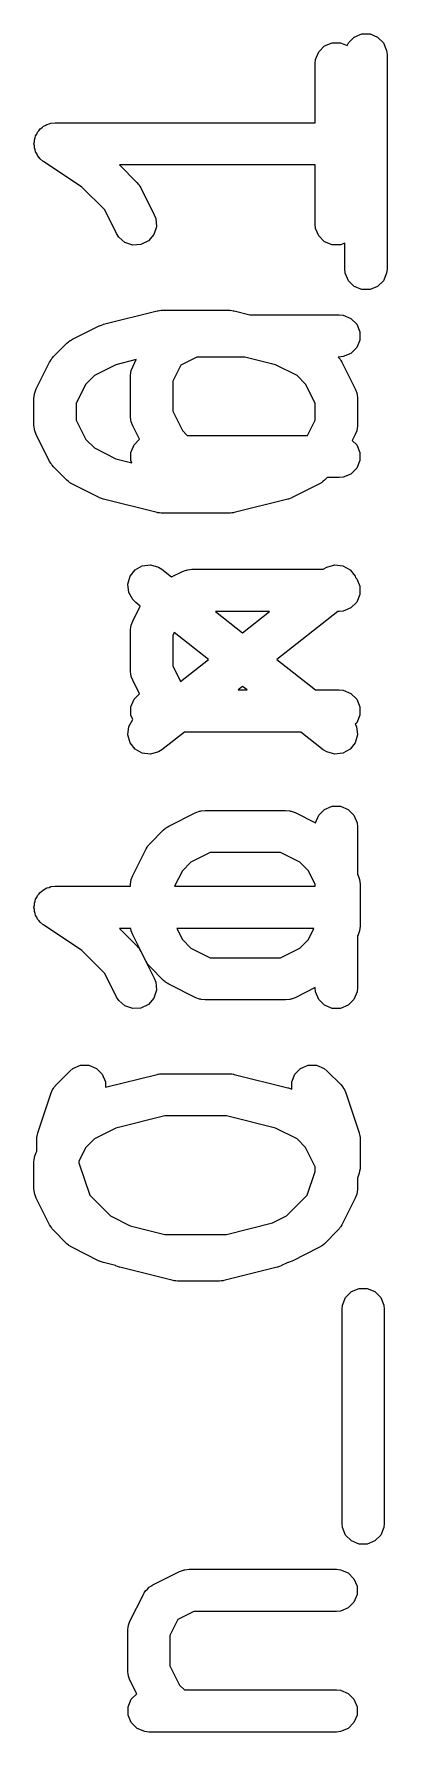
# Model space of a CAD drawing. Header units: millimetres. Extents: x 73 to 176, y -160 to -92.
# Drawn here: x 149.96 to 151.22, y -111.42 to -105.38 of the extents above; entities that cross this region are included whole.
import ezdxf

# ---------------------------------------------------------------- set-up
doc = ezdxf.new("R2010")
doc.units = ezdxf.units.MM
doc.layers.add('F.Fab', color=9, linetype='CONTINUOUS', true_color=0xafafaf)

msp = doc.modelspace()

# ---------------------------------------------------------------- linework, layer by layer
at = {"layer": 'F.Fab', "linetype": 'CONTINUOUS'}
for p, q in [((151.082142, -105.411189), (151.102834, -105.390497)), ((151.102834, -105.390497), (151.12987, -105.379298)), ((151.12987, -105.379298), (151.159134, -105.379298)), ((151.159134, -105.379298), (151.18617, -105.390497)), ((151.18617, -105.390497), (151.206862, -105.411189)), ((150.965705, -105.469653), (150.976904, -105.442617)), ((150.976904, -105.442617), (150.997596, -105.421925)), ((150.997596, -105.421925), (151.024632, -105.410726)), ((151.024632, -105.410726), (151.053896, -105.410726)), ((151.053896, -105.410726), (151.078168, -105.42078)), ((151.078168, -105.42078), (151.082142, -105.411189)), ((151.206862, -105.411189), (151.218061, -105.438225)), ((151.218061, -105.438225), (151.219502, -105.452857)), ((151.219502, -105.452857), (151.219502, -106.214762)), ((150.964264, -105.484285), (150.965705, -105.469653)), ((150.964264, -105.694999), (150.964264, -105.484285)), ((149.992345, -105.712889), (149.997596, -105.707639)), ((149.997596, -105.707639), (150.004385, -105.704826)), ((150.004385, -105.704826), (150.010491, -105.700738)), ((150.010491, -105.700738), (150.017771, -105.699281)), ((150.017771, -105.699281), (150.024632, -105.69644)), ((150.024632, -105.69644), (150.039108, -105.695014)), ((150.039108, -105.695014), (150.039185, -105.694999)), ((150.039185, -105.694999), (150.039211, -105.695004)), ((150.039211, -105.695004), (150.039264, -105.694999)), ((150.039264, -105.694999), (150.964264, -105.694999)), ((149.964264, -105.770078), (149.965705, -105.762793)), ((149.965705, -105.777282), (149.964264, -105.770078)), ((149.965705, -105.755367), (149.968517, -105.748578)), ((149.965705, -105.762793), (149.965705, -105.755367)), ((149.968517, -105.748578), (149.969943, -105.74137)), ((149.969943, -105.74137), (149.974062, -105.735191)), ((149.974062, -105.735191), (149.976904, -105.728331)), ((149.976904, -105.728331), (149.982099, -105.723135)), ((149.982099, -105.723135), (149.986176, -105.717021)), ((149.986176, -105.717021), (149.992345, -105.712889)), ((149.965705, -105.784631), (149.965705, -105.777282)), ((149.968546, -105.791491), (149.965705, -105.784631)), ((149.970003, -105.798772), (149.968546, -105.791491)), ((149.974091, -105.804877), (149.970003, -105.798772)), ((149.976904, -105.811667), (149.974091, -105.804877)), ((149.982154, -105.816917), (149.976904, -105.811667)), ((149.986286, -105.823087), (149.982154, -105.816917)), ((149.997544, -105.832307), (149.986286, -105.823087)), ((149.997596, -105.832359), (149.997544, -105.832307)), ((149.997618, -105.832368), (149.997596, -105.832359)), ((149.997661, -105.832403), (149.997618, -105.832368)), ((150.134339, -105.923521), (149.997661, -105.832403)), ((150.964264, -105.844999), (150.267949, -105.844999)), ((150.267949, -105.844999), (150.330392, -105.907442)), ((150.964264, -106.055713), (150.964264, -105.844999)), ((150.21572, -106.004902), (150.134339, -105.923521)), ((150.330392, -105.907442), (150.335112, -105.913192)), ((150.335112, -105.913192), (150.336609, -105.914491)), ((150.336609, -105.914491), (150.338028, -105.916745)), ((150.338028, -105.916745), (150.33972, -105.918807)), ((150.33972, -105.918807), (150.340478, -105.920639)), ((150.340478, -105.920639), (150.344441, -105.926934)), ((150.344441, -105.926934), (150.39206, -106.022172)), ((150.257896, -106.089254), (150.21572, -106.004902)), ((150.399389, -106.065093), (150.390135, -106.092855)), ((150.39206, -106.022172), (150.397315, -106.035903)), ((150.397315, -106.035903), (150.399389, -106.065093)), ((150.965705, -106.070345), (150.964264, -106.055713)), ((150.976904, -106.097381), (150.965705, -106.070345)), ((150.265728, -106.101697), (150.257896, -106.089254)), ((150.287836, -106.12087), (150.265728, -106.101697)), ((150.315597, -106.130124), (150.287836, -106.12087)), ((150.344787, -106.12805), (150.315597, -106.130124)), ((150.370962, -106.114962), (150.344787, -106.12805)), ((150.390135, -106.092855), (150.370962, -106.114962)), ((150.997596, -106.118073), (150.976904, -106.097381)), ((151.024632, -106.129272), (150.997596, -106.118073)), ((151.053896, -106.129272), (151.024632, -106.129272)), ((151.069502, -106.122807), (151.053896, -106.129272)), ((151.069502, -106.214762), (151.069502, -106.122807)), ((151.070943, -106.229394), (151.069502, -106.214762)), ((151.082142, -106.25643), (151.070943, -106.229394)), ((151.218061, -106.229394), (151.206862, -106.25643)), ((151.219502, -106.214762), (151.218061, -106.229394)), ((151.102834, -106.277122), (151.082142, -106.25643)), ((151.12987, -106.288321), (151.102834, -106.277122)), ((151.159134, -106.288321), (151.12987, -106.288321)), ((151.18617, -106.277122), (151.159134, -106.288321)), ((151.206862, -106.25643), (151.18617, -106.277122)), ((150.21155, -106.411524), (150.402026, -106.363905)), ((150.402026, -106.363905), (150.404562, -106.363529)), ((150.404562, -106.363529), (150.405584, -106.363107)), ((150.405584, -106.363107), (150.411096, -106.362564)), ((150.411096, -106.362564), (150.41657, -106.361755)), ((150.41657, -106.361755), (150.417662, -106.361917)), ((150.417662, -106.361917), (150.420216, -106.361666)), ((150.420216, -106.361666), (150.658311, -106.361666)), ((150.658311, -106.361666), (150.660864, -106.361917)), ((150.660864, -106.361917), (150.661957, -106.361755)), ((150.661957, -106.361755), (150.66743, -106.362564)), ((150.66743, -106.362564), (150.672943, -106.363107)), ((150.672943, -106.363107), (150.673964, -106.363529)), ((150.673964, -106.363529), (150.676501, -106.363905)), ((150.676501, -106.363905), (150.732309, -106.377857)), ((150.100961, -106.464822), (150.196199, -106.417203)), ((150.196199, -106.417203), (150.197268, -106.416793)), ((150.197268, -106.416793), (150.197704, -106.416471)), ((150.197704, -106.416471), (150.20384, -106.414278)), ((150.20384, -106.414278), (150.20993, -106.411948)), ((150.20993, -106.411948), (150.21047, -106.411909)), ((150.21047, -106.411909), (150.21155, -106.411524)), ((150.732309, -106.377857), (151.049264, -106.377857)), ((151.049264, -106.377857), (151.063896, -106.379298)), ((151.063896, -106.379298), (151.090932, -106.390497)), ((151.090932, -106.390497), (151.111624, -106.411189)), ((151.111624, -106.411189), (151.122823, -106.438225)), ((150.03385, -106.52649), (150.081469, -106.478871)), ((150.081469, -106.478871), (150.087218, -106.474152)), ((150.087218, -106.474152), (150.088518, -106.472654)), ((150.088518, -106.472654), (150.090777, -106.471232)), ((150.090777, -106.471232), (150.092834, -106.469544)), ((150.092834, -106.469544), (150.094661, -106.468786)), ((150.094661, -106.468786), (150.100961, -106.464822)), ((151.111624, -106.494525), (151.090932, -106.515217)), ((151.122823, -106.467489), (151.111624, -106.494525)), ((151.122823, -106.438225), (151.122823, -106.467489)), ((149.972182, -106.64122), (150.019801, -106.545982)), ((150.019801, -106.545982), (150.023765, -106.539682)), ((150.023765, -106.539682), (150.024523, -106.537855)), ((150.024523, -106.537855), (150.026211, -106.535798)), ((150.026211, -106.535798), (150.027633, -106.533539)), ((150.027633, -106.533539), (150.029131, -106.532239)), ((150.029131, -106.532239), (150.03385, -106.52649)), ((150.255916, -106.555049), (150.178929, -106.593543)), ((150.328099, -106.537003), (150.255916, -106.555049)), ((150.315515, -106.562173), (150.328099, -106.537003)), ((150.543159, -106.527857), (150.486117, -106.556377)), ((150.713842, -106.527857), (150.543159, -106.527857)), ((150.822611, -106.555049), (150.713842, -106.527857)), ((150.899598, -106.593543), (150.822611, -106.555049)), ((151.049264, -106.527857), (151.0458, -106.527857)), ((151.0458, -106.527857), (151.049395, -106.532238)), ((151.063896, -106.526416), (151.049264, -106.527857)), ((151.049395, -106.532238), (151.050895, -106.533539)), ((151.050895, -106.533539), (151.052317, -106.535798)), ((151.052317, -106.535798), (151.054005, -106.537855)), ((151.054005, -106.537855), (151.054762, -106.539682)), ((151.054762, -106.539682), (151.058727, -106.545982)), ((151.058727, -106.545982), (151.106346, -106.64122)), ((151.090932, -106.515217), (151.063896, -106.526416)), ((150.178929, -106.593543), (150.148522, -106.62395)), ((150.307597, -106.595714), (150.309038, -106.581082)), ((150.307597, -106.738571), (150.307597, -106.595714)), ((150.309038, -106.581082), (150.310069, -106.578592)), ((150.310069, -106.578592), (150.31026, -106.575905)), ((150.31026, -106.575905), (150.315515, -106.562173)), ((150.486117, -106.556377), (150.457597, -106.613419)), ((150.457597, -106.613419), (150.457597, -106.720866)), ((150.930006, -106.62395), (150.899598, -106.593543)), ((149.964264, -106.674761), (149.965705, -106.660129)), ((149.964264, -106.769999), (149.964264, -106.674761)), ((149.965705, -106.660129), (149.966736, -106.657639)), ((149.966736, -106.657639), (149.966927, -106.654952)), ((149.966927, -106.654952), (149.972182, -106.64122)), ((150.148522, -106.62395), (150.114264, -106.692466)), ((150.964264, -106.692466), (150.930006, -106.62395)), ((151.106346, -106.64122), (151.111601, -106.654951)), ((151.111601, -106.654951), (151.111792, -106.65764)), ((151.111792, -106.65764), (151.112823, -106.660129)), ((151.112823, -106.660129), (151.114264, -106.674761)), ((151.114264, -106.674761), (151.114264, -106.769999)), ((150.114264, -106.692466), (150.114264, -106.752294)), ((150.457597, -106.720866), (150.491855, -106.789382)), ((150.964264, -106.752294), (150.964264, -106.692466)), ((149.965705, -106.784631), (149.964264, -106.769999)), ((149.966736, -106.78712), (149.965705, -106.784631)), ((149.966927, -106.789808), (149.966736, -106.78712)), ((149.972182, -106.80354), (149.966927, -106.789808)), ((150.114264, -106.752294), (150.148522, -106.82081)), ((150.309038, -106.753203), (150.307597, -106.738571)), ((150.310069, -106.755692), (150.309038, -106.753203)), ((150.31026, -106.75838), (150.310069, -106.755692)), ((150.315515, -106.772112), (150.31026, -106.75838)), ((150.339638, -106.820358), (150.315515, -106.772112)), ((150.491855, -106.789382), (150.508901, -106.806428)), ((150.937197, -106.806428), (150.964264, -106.752294)), ((151.111601, -106.789809), (151.106346, -106.80354)), ((151.111792, -106.787119), (151.111601, -106.789809)), ((151.112823, -106.784631), (151.111792, -106.787119)), ((151.114264, -106.769999), (151.112823, -106.784631)), ((150.019801, -106.898778), (149.972182, -106.80354)), ((150.148522, -106.82081), (150.178929, -106.851217)), ((150.178929, -106.851217), (150.255916, -106.88971)), ((150.309038, -106.866796), (150.320237, -106.83976)), ((150.320237, -106.83976), (150.339638, -106.820358)), ((150.508901, -106.806428), (150.937197, -106.806428)), ((151.106346, -106.80354), (151.096032, -106.824168)), ((151.096032, -106.824168), (151.111624, -106.83976)), ((151.111624, -106.83976), (151.122823, -106.866796)), ((150.023765, -106.905077), (150.019801, -106.898778)), ((150.024523, -106.906905), (150.023765, -106.905077)), ((150.026211, -106.908961), (150.024523, -106.906905)), ((150.027633, -106.911221), (150.026211, -106.908961)), ((150.029131, -106.91252), (150.027633, -106.911221)), ((150.03385, -106.91827), (150.029131, -106.91252)), ((150.255916, -106.88971), (150.31224, -106.903791)), ((150.309038, -106.89606), (150.309038, -106.866796)), ((150.31224, -106.903791), (150.309038, -106.89606)), ((151.122823, -106.89606), (151.111624, -106.923096)), ((151.122823, -106.866796), (151.122823, -106.89606)), ((150.081469, -106.965889), (150.03385, -106.91827)), ((150.087218, -106.970607), (150.081469, -106.965889)), ((150.088518, -106.972106), (150.087218, -106.970607)), ((150.090777, -106.973527), (150.088518, -106.972106)), ((150.092834, -106.975216), (150.090777, -106.973527)), ((150.094661, -106.975973), (150.092834, -106.975216)), ((150.100961, -106.979938), (150.094661, -106.975973)), ((150.983862, -106.975974), (150.977566, -106.979938)), ((150.985692, -106.975217), (150.983862, -106.975974)), ((150.98775, -106.973527), (150.985692, -106.975217)), ((150.990009, -106.972106), (150.98775, -106.973527)), ((150.991308, -106.970607), (150.990009, -106.972106)), ((150.997057, -106.96589), (150.991308, -106.970607)), ((151.006519, -106.956428), (150.997057, -106.96589)), ((151.049264, -106.956428), (151.006519, -106.956428)), ((151.063896, -106.954987), (151.049264, -106.956428)), ((151.090932, -106.943788), (151.063896, -106.954987)), ((151.111624, -106.923096), (151.090932, -106.943788)), ((150.196199, -107.027557), (150.100961, -106.979938)), ((150.197268, -107.027966), (150.196199, -107.027557)), ((150.197704, -107.028289), (150.197268, -107.027966)), ((150.20384, -107.030481), (150.197704, -107.028289)), ((150.20993, -107.032812), (150.20384, -107.030481)), ((150.21047, -107.03285), (150.20993, -107.032812)), ((150.21155, -107.033236), (150.21047, -107.03285)), ((150.402026, -107.080855), (150.21155, -107.033236)), ((150.866977, -107.033236), (150.676501, -107.080855)), ((150.868056, -107.03285), (150.866977, -107.033236)), ((150.868596, -107.032812), (150.868056, -107.03285)), ((150.874677, -107.030484), (150.868596, -107.032812)), ((150.880823, -107.028289), (150.874677, -107.030484)), ((150.881258, -107.027966), (150.880823, -107.028289)), ((150.882328, -107.027557), (150.881258, -107.027966)), ((150.977566, -106.979938), (150.882328, -107.027557)), ((150.404562, -107.08123), (150.402026, -107.080855)), ((150.405584, -107.081653), (150.404562, -107.08123)), ((150.411096, -107.082195), (150.405584, -107.081653)), ((150.41657, -107.083005), (150.411096, -107.082195)), ((150.417662, -107.082842), (150.41657, -107.083005)), ((150.420216, -107.083094), (150.417662, -107.082842)), ((150.658311, -107.083094), (150.420216, -107.083094)), ((150.660864, -107.082842), (150.658311, -107.083094)), ((150.661957, -107.083005), (150.660864, -107.082842)), ((150.66743, -107.082195), (150.661957, -107.083005)), ((150.672943, -107.081653), (150.66743, -107.082195)), ((150.673964, -107.08123), (150.672943, -107.081653)), ((150.676501, -107.080855), (150.673964, -107.08123)), ((150.323796, -107.284476), (150.349306, -107.270136)), ((150.349306, -107.270136), (150.37836, -107.26665)), ((150.37836, -107.26665), (150.406538, -107.274547)), ((150.406538, -107.274547), (150.418934, -107.282454)), ((150.992927, -107.282454), (151.005323, -107.274547)), ((151.005323, -107.274547), (151.033501, -107.26665)), ((151.033501, -107.26665), (151.062555, -107.270136)), ((151.062555, -107.270136), (151.088065, -107.284476)), ((150.297819, -107.335665), (150.305716, -107.307487)), ((150.301305, -107.364719), (150.297819, -107.335665)), ((150.305716, -107.307487), (150.323796, -107.284476)), ((150.418934, -107.282454), (150.453601, -107.309692)), ((150.453601, -107.309692), (150.491913, -107.290537)), ((150.491913, -107.290537), (150.505644, -107.285282)), ((150.505644, -107.285282), (150.508333, -107.28509)), ((150.508333, -107.28509), (150.510822, -107.28406)), ((150.510822, -107.28406), (150.525454, -107.282619)), ((150.525454, -107.282619), (150.992717, -107.282619)), ((150.992717, -107.282619), (150.992927, -107.282454)), ((151.088065, -107.284476), (151.106145, -107.307487)), ((151.106145, -107.307487), (151.107307, -107.311634)), ((151.107307, -107.311634), (151.111624, -107.315951)), ((151.111624, -107.315951), (151.122823, -107.342987)), ((150.315645, -107.390229), (150.301305, -107.364719)), ((150.32626, -107.400402), (150.315645, -107.390229)), ((150.342429, -107.413106), (150.32626, -107.400402)), ((151.111624, -107.399287), (151.090932, -107.419979)), ((151.122823, -107.372251), (151.111624, -107.399287)), ((151.122823, -107.342987), (151.122823, -107.372251)), ((150.315515, -107.466935), (150.342429, -107.413106)), ((150.610054, -107.432619), (150.70593, -107.50795)), ((150.801807, -107.432619), (150.610054, -107.432619)), ((150.70593, -107.50795), (150.801807, -107.432619)), ((151.044597, -107.432619), (150.827325, -107.603332)), ((151.049264, -107.432619), (151.044597, -107.432619)), ((151.063896, -107.431178), (151.049264, -107.432619)), ((151.090932, -107.419979), (151.063896, -107.431178)), ((150.307597, -107.500476), (150.309038, -107.485844)), ((150.307597, -107.643333), (150.307597, -107.500476)), ((150.309038, -107.485844), (150.310069, -107.483354)), ((150.310069, -107.483354), (150.31026, -107.480667)), ((150.31026, -107.480667), (150.315515, -107.466935)), ((150.462832, -107.507709), (150.457597, -107.518181)), ((150.457597, -107.518181), (150.457597, -107.625628)), ((150.584535, -107.603332), (150.462832, -107.507709)), ((150.457597, -107.625628), (150.485396, -107.681226)), ((150.485396, -107.681226), (150.584535, -107.603332)), ((150.827325, -107.603332), (150.964599, -107.71119)), ((150.309038, -107.657965), (150.307597, -107.643333)), ((150.310069, -107.660454), (150.309038, -107.657965)), ((150.31026, -107.663142), (150.310069, -107.660454)), ((150.315515, -107.676874), (150.31026, -107.663142)), ((150.339638, -107.72512), (150.315515, -107.676874)), ((150.70593, -107.698714), (150.690051, -107.71119)), ((150.721809, -107.71119), (150.70593, -107.698714)), ((150.309038, -107.771558), (150.320237, -107.744522)), ((150.320237, -107.744522), (150.339638, -107.72512)), ((150.690051, -107.71119), (150.721809, -107.71119)), ((150.964599, -107.71119), (151.049264, -107.71119)), ((151.049264, -107.71119), (151.063896, -107.712631)), ((151.063896, -107.712631), (151.090932, -107.72383)), ((151.090932, -107.72383), (151.111624, -107.744522)), ((151.111624, -107.744522), (151.122823, -107.771558)), ((150.301305, -107.841946), (150.315564, -107.816578)), ((150.309038, -107.800822), (150.309038, -107.771558)), ((150.315564, -107.816578), (150.309038, -107.800822)), ((151.122823, -107.800822), (151.111624, -107.827858)), ((151.122823, -107.771558), (151.122823, -107.800822)), ((150.297819, -107.871), (150.301305, -107.841946)), ((150.305716, -107.899178), (150.297819, -107.871)), ((150.499142, -107.86119), (150.418934, -107.924211)), ((150.912718, -107.86119), (150.499142, -107.86119)), ((150.992927, -107.924211), (150.912718, -107.86119)), ((151.111624, -107.827858), (151.10587, -107.833611)), ((151.10587, -107.833611), (151.110556, -107.841946)), ((151.114042, -107.871), (151.106145, -107.899178)), ((151.110556, -107.841946), (151.114042, -107.871)), ((150.323796, -107.922189), (150.305716, -107.899178)), ((150.349306, -107.936529), (150.323796, -107.922189)), ((150.37836, -107.940015), (150.349306, -107.936529)), ((150.406538, -107.932118), (150.37836, -107.940015)), ((150.418934, -107.924211), (150.406538, -107.932118)), ((151.005323, -107.932118), (150.992927, -107.924211)), ((151.033501, -107.940015), (151.005323, -107.932118)), ((151.062555, -107.936529), (151.033501, -107.940015)), ((151.088065, -107.922189), (151.062555, -107.936529)), ((151.106145, -107.899178), (151.088065, -107.922189)), ((150.444294, -108.195299), (150.539532, -108.14768)), ((150.539532, -108.14768), (150.553263, -108.142425)), ((150.553263, -108.142425), (150.555952, -108.142233)), ((150.555952, -108.142233), (150.558441, -108.141203)), ((150.558441, -108.141203), (150.573073, -108.139762)), ((150.573073, -108.139762), (150.858787, -108.139762)), ((150.858787, -108.139762), (150.873419, -108.141203)), ((150.873419, -108.141203), (150.875908, -108.142234)), ((150.875908, -108.142234), (150.878596, -108.142425)), ((150.878596, -108.142425), (150.892328, -108.14768)), ((150.892328, -108.14768), (150.965664, -108.184348)), ((150.965664, -108.184348), (150.965705, -108.183939)), ((150.965705, -108.183939), (150.976904, -108.156903)), ((150.976904, -108.156903), (150.997596, -108.136211)), ((150.997596, -108.136211), (151.024632, -108.125012)), ((151.024632, -108.125012), (151.053896, -108.125012)), ((151.053896, -108.125012), (151.080932, -108.136211)), ((151.080932, -108.136211), (151.101624, -108.156903)), ((151.101624, -108.156903), (151.112823, -108.183939)), ((151.112823, -108.183939), (151.114264, -108.198571)), ((150.377183, -108.256967), (150.424802, -108.209348)), ((150.424802, -108.209348), (150.430551, -108.204629)), ((150.430551, -108.204629), (150.431851, -108.203131)), ((150.431851, -108.203131), (150.43411, -108.201709)), ((150.43411, -108.201709), (150.436167, -108.200021)), ((150.436167, -108.200021), (150.437994, -108.199263)), ((150.437994, -108.199263), (150.444294, -108.195299)), ((151.114264, -108.198571), (151.114264, -108.367533)), ((150.315515, -108.371697), (150.363134, -108.276459)), ((150.363134, -108.276459), (150.367098, -108.270159)), ((150.367098, -108.270159), (150.367856, -108.268332)), ((150.367856, -108.268332), (150.369544, -108.266275)), ((150.369544, -108.266275), (150.370966, -108.264016)), ((150.370966, -108.264016), (150.372464, -108.262716)), ((150.372464, -108.262716), (150.377183, -108.256967)), ((150.590778, -108.289762), (150.522262, -108.32402)), ((150.841082, -108.289762), (150.590778, -108.289762)), ((150.909598, -108.32402), (150.841082, -108.289762)), ((150.491855, -108.354427), (150.464426, -108.409285)), ((150.522262, -108.32402), (150.491855, -108.354427)), ((150.940006, -108.354427), (150.909598, -108.32402)), ((150.964264, -108.402943), (150.940006, -108.354427)), ((149.992345, -108.427175), (149.997596, -108.421925)), ((149.997596, -108.421925), (150.004385, -108.419112)), ((150.004385, -108.419112), (150.010491, -108.415024)), ((150.010491, -108.415024), (150.017771, -108.413567)), ((150.017771, -108.413567), (150.024632, -108.410726)), ((150.024632, -108.410726), (150.039108, -108.4093)), ((150.039108, -108.4093), (150.039185, -108.409285)), ((150.039185, -108.409285), (150.039211, -108.40929)), ((150.039211, -108.40929), (150.039264, -108.409285)), ((150.039264, -108.409285), (150.307597, -108.409285)), ((150.307597, -108.405238), (150.309038, -108.390606)), ((150.307597, -108.409285), (150.307597, -108.405238)), ((150.309038, -108.390606), (150.310069, -108.388116)), ((150.310069, -108.388116), (150.31026, -108.385429)), ((150.31026, -108.385429), (150.315515, -108.371697)), ((150.464426, -108.409285), (150.964264, -108.409285)), ((150.964264, -108.409285), (150.964264, -108.402943)), ((151.114264, -108.367533), (151.116346, -108.371697)), ((151.116346, -108.371697), (151.121601, -108.385428)), ((151.121601, -108.385428), (151.121792, -108.388117)), ((151.121792, -108.388117), (151.122823, -108.390606)), ((151.122823, -108.390606), (151.124264, -108.405238)), ((151.124264, -108.405238), (151.124264, -108.548095)), ((149.964264, -108.484364), (149.965705, -108.477079)), ((149.965705, -108.491568), (149.964264, -108.484364)), ((149.965705, -108.469653), (149.968517, -108.462864)), ((149.965705, -108.477079), (149.965705, -108.469653)), ((149.968517, -108.462864), (149.969943, -108.455656)), ((149.969943, -108.455656), (149.974062, -108.449477)), ((149.974062, -108.449477), (149.976904, -108.442617)), ((149.976904, -108.442617), (149.982099, -108.437421)), ((149.982099, -108.437421), (149.986176, -108.431307)), ((149.986176, -108.431307), (149.992345, -108.427175)), ((149.965705, -108.498917), (149.965705, -108.491568)), ((149.968546, -108.505777), (149.965705, -108.498917)), ((149.970003, -108.513058), (149.968546, -108.505777)), ((149.974091, -108.519163), (149.970003, -108.513058)), ((149.976904, -108.525953), (149.974091, -108.519163)), ((149.982154, -108.531203), (149.976904, -108.525953)), ((149.986286, -108.537373), (149.982154, -108.531203)), ((149.997544, -108.546593), (149.986286, -108.537373)), ((149.997596, -108.546645), (149.997544, -108.546593)), ((149.997618, -108.546654), (149.997596, -108.546645)), ((149.997661, -108.546689), (149.997618, -108.546654)), ((150.134339, -108.637807), (149.997661, -108.546689)), ((150.308699, -108.559285), (150.267949, -108.559285)), ((150.267949, -108.559285), (150.330392, -108.621728)), ((150.309038, -108.562727), (150.308699, -108.559285)), ((150.310069, -108.565216), (150.309038, -108.562727)), ((150.31026, -108.567904), (150.310069, -108.565216)), ((150.315515, -108.581636), (150.31026, -108.567904)), ((150.363134, -108.676874), (150.315515, -108.581636)), ((150.959816, -108.559285), (150.472045, -108.559285)), ((150.472045, -108.559285), (150.491855, -108.598906)), ((150.491855, -108.598906), (150.522262, -108.629313)), ((150.909598, -108.629312), (150.940006, -108.598905)), ((150.940006, -108.598905), (150.959816, -108.559285)), ((151.116346, -108.581636), (151.114264, -108.5858)), ((151.114264, -108.5858), (151.114264, -108.769999)), ((151.121601, -108.567905), (151.116346, -108.581636)), ((151.121792, -108.565215), (151.121601, -108.567905)), ((151.122823, -108.562727), (151.121792, -108.565215)), ((151.124264, -108.548095), (151.122823, -108.562727)), ((150.21572, -108.719188), (150.134339, -108.637807)), ((150.330392, -108.621728), (150.335112, -108.627478)), ((150.335112, -108.627478), (150.336609, -108.628777)), ((150.336609, -108.628777), (150.338028, -108.631031)), ((150.338028, -108.631031), (150.33972, -108.633093)), ((150.33972, -108.633093), (150.340478, -108.634925)), ((150.340478, -108.634925), (150.344441, -108.64122)), ((150.344441, -108.64122), (150.39206, -108.736458)), ((150.522262, -108.629313), (150.590778, -108.663571)), ((150.590778, -108.663571), (150.841082, -108.663571)), ((150.841082, -108.663571), (150.909598, -108.629312)), ((150.257896, -108.80354), (150.21572, -108.719188)), ((150.367098, -108.683173), (150.363134, -108.676874)), ((150.367856, -108.685001), (150.367098, -108.683173)), ((150.369544, -108.687057), (150.367856, -108.685001)), ((150.370966, -108.689317), (150.369544, -108.687057)), ((150.372464, -108.690616), (150.370966, -108.689317)), ((150.377183, -108.696366), (150.372464, -108.690616)), ((150.424802, -108.743985), (150.377183, -108.696366)), ((150.399389, -108.779379), (150.390135, -108.807141)), ((150.39206, -108.736458), (150.397315, -108.750189)), ((150.397315, -108.750189), (150.399389, -108.779379)), ((150.430551, -108.748703), (150.424802, -108.743985)), ((150.431851, -108.750202), (150.430551, -108.748703)), ((150.43411, -108.751623), (150.431851, -108.750202)), ((150.436167, -108.753312), (150.43411, -108.751623)), ((150.437994, -108.754069), (150.436167, -108.753312)), ((150.444294, -108.758034), (150.437994, -108.754069)), ((150.539532, -108.805653), (150.444294, -108.758034)), ((150.964264, -108.769685), (150.892328, -108.805653)), ((150.964264, -108.769999), (150.964264, -108.769685)), ((150.965705, -108.784631), (150.964264, -108.769999)), ((150.976904, -108.811667), (150.965705, -108.784631)), ((151.112823, -108.784631), (151.101624, -108.811667)), ((151.114264, -108.769999), (151.112823, -108.784631)), ((150.265728, -108.815983), (150.257896, -108.80354)), ((150.287836, -108.835156), (150.265728, -108.815983)), ((150.315597, -108.84441), (150.287836, -108.835156)), ((150.344787, -108.842336), (150.315597, -108.84441)), ((150.370962, -108.829248), (150.344787, -108.842336)), ((150.390135, -108.807141), (150.370962, -108.829248)), ((150.553263, -108.810908), (150.539532, -108.805653)), ((150.555952, -108.811099), (150.553263, -108.810908)), ((150.558441, -108.81213), (150.555952, -108.811099)), ((150.573073, -108.813571), (150.558441, -108.81213)), ((150.858787, -108.813571), (150.573073, -108.813571)), ((150.873419, -108.81213), (150.858787, -108.813571)), ((150.875908, -108.811098), (150.873419, -108.81213)), ((150.878596, -108.810908), (150.875908, -108.811098)), ((150.892328, -108.805653), (150.878596, -108.810908)), ((150.997596, -108.832359), (150.976904, -108.811667)), ((151.024632, -108.843558), (150.997596, -108.832359)), ((151.053896, -108.843558), (151.024632, -108.843558)), ((151.080932, -108.832359), (151.053896, -108.843558)), ((151.101624, -108.811667), (151.080932, -108.832359)), ((150.04385, -109.11411), (150.091469, -109.066491)), ((150.091469, -109.066491), (150.102834, -109.057164)), ((150.102834, -109.057164), (150.12987, -109.045965)), ((150.12987, -109.045965), (150.159133, -109.045965)), ((150.159133, -109.045965), (150.186169, -109.057164)), ((150.186169, -109.057164), (150.206862, -109.077857)), ((150.206862, -109.077857), (150.218061, -109.104893)), ((150.218061, -109.124182), (150.402026, -109.078191)), ((150.402026, -109.078191), (150.404562, -109.077815)), ((150.404562, -109.077815), (150.405584, -109.077393)), ((150.405584, -109.077393), (150.411096, -109.07685)), ((150.411096, -109.07685), (150.41657, -109.076041)), ((150.41657, -109.076041), (150.417662, -109.076203)), ((150.417662, -109.076203), (150.420216, -109.075952)), ((150.420216, -109.075952), (150.658311, -109.075952)), ((150.658311, -109.075952), (150.660864, -109.076203)), ((150.660864, -109.076203), (150.661957, -109.076041)), ((150.661957, -109.076041), (150.66743, -109.07685)), ((150.66743, -109.07685), (150.672943, -109.077393)), ((150.672943, -109.077393), (150.673964, -109.077815)), ((150.673964, -109.077815), (150.676501, -109.078191)), ((150.676501, -109.078191), (150.866977, -109.12581)), ((150.880466, -109.104893), (150.891664, -109.077857)), ((150.891664, -109.077857), (150.912357, -109.057164)), ((150.912357, -109.057164), (150.939393, -109.045965)), ((150.939393, -109.045965), (150.968656, -109.045965)), ((150.968656, -109.045965), (150.995692, -109.057163)), ((150.995692, -109.057163), (151.007057, -109.06649)), ((151.007057, -109.06649), (151.054677, -109.114109)), ((149.978113, -109.286283), (150.025732, -109.143426)), ((150.025732, -109.143426), (150.031726, -109.130001)), ((150.031726, -109.130001), (150.033491, -109.127965)), ((150.033491, -109.127965), (150.034523, -109.125475)), ((150.034523, -109.125475), (150.04385, -109.11411)), ((150.218061, -109.104893), (150.218061, -109.124182)), ((150.866977, -109.12581), (150.868056, -109.126195)), ((150.868056, -109.126195), (150.868596, -109.126234)), ((150.868596, -109.126234), (150.874677, -109.128561)), ((150.874677, -109.128561), (150.880466, -109.130629)), ((150.880466, -109.130629), (150.880466, -109.104893)), ((151.054677, -109.114109), (151.064005, -109.125475)), ((151.064005, -109.125475), (151.065035, -109.127963)), ((151.065035, -109.127963), (151.066802, -109.13)), ((151.066802, -109.13), (151.072796, -109.143426)), ((151.072796, -109.143426), (151.120415, -109.286282)), ((150.255916, -109.269335), (150.178929, -109.307829)), ((150.42945, -109.225952), (150.255916, -109.269335)), ((150.649077, -109.225952), (150.42945, -109.225952)), ((150.822611, -109.269335), (150.649077, -109.225952)), ((150.899598, -109.307829), (150.822611, -109.269335)), ((149.974264, -109.31), (149.974993, -109.302594)), ((149.974264, -109.351342), (149.974264, -109.31)), ((149.974853, -109.30062), (149.975443, -109.298022)), ((149.974993, -109.302594), (149.974853, -109.30062)), ((149.975443, -109.298022), (149.975705, -109.295368)), ((149.975705, -109.295368), (149.976463, -109.293536)), ((149.976463, -109.293536), (149.978113, -109.286283)), ((150.178929, -109.307829), (150.148522, -109.338236)), ((150.930006, -109.338236), (150.899598, -109.307829)), ((151.120415, -109.286282), (151.122064, -109.293537)), ((151.122064, -109.293537), (151.122823, -109.295368)), ((151.122823, -109.295368), (151.123084, -109.298021)), ((151.123084, -109.298021), (151.123675, -109.300619)), ((151.123675, -109.300619), (151.123534, -109.302593)), ((151.123534, -109.302593), (151.124264, -109.31)), ((151.124264, -109.31), (151.124264, -109.405238)), ((149.964264, -109.389047), (149.965705, -109.374415)), ((149.964264, -109.484285), (149.964264, -109.389047)), ((149.965705, -109.374415), (149.966736, -109.371925)), ((149.966736, -109.371925), (149.966927, -109.369238)), ((149.966927, -109.369238), (149.972182, -109.355506)), ((149.972182, -109.355506), (149.974264, -109.351342)), ((150.148522, -109.338236), (150.124264, -109.386752)), ((150.124264, -109.386752), (150.124264, -109.393067)), ((150.964264, -109.406752), (150.930006, -109.338236)), ((150.124264, -109.393067), (150.162435, -109.507581)), ((150.936093, -109.50758), (150.964264, -109.423067)), ((150.964264, -109.423067), (150.964264, -109.406752)), ((151.120415, -109.428956), (151.114264, -109.447408)), ((151.114264, -109.447408), (151.114264, -109.484285)), ((151.122064, -109.4217), (151.120415, -109.428956)), ((151.122823, -109.41987), (151.122064, -109.4217)), ((151.123084, -109.417216), (151.122823, -109.41987)), ((151.123675, -109.414619), (151.123084, -109.417216)), ((151.124264, -109.405238), (151.123534, -109.412644)), ((151.123534, -109.412644), (151.123675, -109.414619)), ((149.965705, -109.498917), (149.964264, -109.484285)), ((149.966736, -109.501406), (149.965705, -109.498917)), ((149.966927, -109.504094), (149.966736, -109.501406)), ((149.972182, -109.517826), (149.966927, -109.504094)), ((150.162435, -109.507581), (150.236548, -109.581694)), ((150.861979, -109.581693), (150.936093, -109.50758)), ((151.111601, -109.504095), (151.106346, -109.517826)), ((151.111792, -109.501405), (151.111601, -109.504095)), ((151.112823, -109.498917), (151.111792, -109.501405)), ((151.114264, -109.484285), (151.112823, -109.498917)), ((150.019801, -109.613064), (149.972182, -109.517826)), ((151.106346, -109.517826), (151.058727, -109.613064)), ((150.023765, -109.619363), (150.019801, -109.613064)), ((150.024523, -109.621191), (150.023765, -109.619363)), ((150.026211, -109.623247), (150.024523, -109.621191)), ((150.027633, -109.625507), (150.026211, -109.623247)), ((150.029131, -109.626806), (150.027633, -109.625507)), ((150.03385, -109.632556), (150.029131, -109.626806)), ((150.081469, -109.680175), (150.03385, -109.632556)), ((150.236548, -109.581694), (150.30639, -109.616614)), ((150.30639, -109.616614), (150.42945, -109.64738)), ((150.649077, -109.64738), (150.812136, -109.606614)), ((150.812136, -109.606614), (150.861979, -109.581693)), ((151.044677, -109.632557), (150.997057, -109.680176)), ((151.049395, -109.626807), (151.044677, -109.632557)), ((151.050895, -109.625507), (151.049395, -109.626807)), ((151.052317, -109.623247), (151.050895, -109.625507)), ((151.054005, -109.621191), (151.052317, -109.623247)), ((151.054762, -109.619363), (151.054005, -109.621191)), ((151.058727, -109.613064), (151.054762, -109.619363)), ((150.087218, -109.684893), (150.081469, -109.680175)), ((150.088518, -109.686392), (150.087218, -109.684893)), ((150.090777, -109.687813), (150.088518, -109.686392)), ((150.092834, -109.689502), (150.090777, -109.687813)), ((150.094661, -109.690259), (150.092834, -109.689502)), ((150.100961, -109.694224), (150.094661, -109.690259)), ((150.196199, -109.741843), (150.100961, -109.694224)), ((150.42945, -109.64738), (150.649077, -109.64738)), ((150.977566, -109.694224), (150.882328, -109.741843)), ((150.983862, -109.69026), (150.977566, -109.694224)), ((150.985692, -109.689503), (150.983862, -109.69026)), ((150.98775, -109.687813), (150.985692, -109.689503)), ((150.990009, -109.686392), (150.98775, -109.687813)), ((150.991308, -109.684893), (150.990009, -109.686392)), ((150.997057, -109.680176), (150.991308, -109.684893)), ((150.197268, -109.742252), (150.196199, -109.741843)), ((150.197704, -109.742575), (150.197268, -109.742252)), ((150.20384, -109.744767), (150.197704, -109.742575)), ((150.20993, -109.747098), (150.20384, -109.744767)), ((150.21047, -109.747136), (150.20993, -109.747098)), ((150.21155, -109.747522), (150.21047, -109.747136)), ((150.254232, -109.758192), (150.21155, -109.747522)), ((150.864489, -109.748144), (150.844709, -109.758034)), ((150.866977, -109.747522), (150.864489, -109.748144)), ((150.868056, -109.747136), (150.866977, -109.747522)), ((150.868596, -109.747098), (150.868056, -109.747136)), ((150.874677, -109.74477), (150.868596, -109.747098)), ((150.880823, -109.742575), (150.874677, -109.74477)), ((150.881258, -109.742252), (150.880823, -109.742575)), ((150.882328, -109.741843), (150.881258, -109.742252)), ((150.254887, -109.758443), (150.254232, -109.758192)), ((150.255323, -109.758766), (150.254887, -109.758443)), ((150.261459, -109.760958), (150.255323, -109.758766)), ((150.267549, -109.763289), (150.261459, -109.760958)), ((150.268089, -109.763327), (150.267549, -109.763289)), ((150.269169, -109.763713), (150.268089, -109.763327)), ((150.459645, -109.811332), (150.269169, -109.763713)), ((150.462181, -109.811707), (150.459645, -109.811332)), ((150.463203, -109.81213), (150.462181, -109.811707)), ((150.468715, -109.812672), (150.463203, -109.81213)), ((150.474189, -109.813482), (150.468715, -109.812672)), ((150.475281, -109.813319), (150.474189, -109.813482)), ((150.477835, -109.813571), (150.475281, -109.813319)), ((150.620692, -109.813571), (150.477835, -109.813571)), ((150.623245, -109.813319), (150.620692, -109.813571)), ((150.624338, -109.813482), (150.623245, -109.813319)), ((150.629811, -109.812672), (150.624338, -109.813482)), ((150.635324, -109.81213), (150.629811, -109.812672)), ((150.636345, -109.811707), (150.635324, -109.81213)), ((150.638882, -109.811332), (150.636345, -109.811707)), ((150.829358, -109.763713), (150.638882, -109.811332)), ((150.830437, -109.763327), (150.829358, -109.763713)), ((150.830977, -109.763289), (150.830437, -109.763327)), ((150.837058, -109.760961), (150.830977, -109.763289)), ((150.843204, -109.758766), (150.837058, -109.760961)), ((150.843639, -109.758443), (150.843204, -109.758766)), ((150.844709, -109.758034), (150.843639, -109.758443)), ((151.060943, -109.898225), (151.072142, -109.871189)), ((151.072142, -109.871189), (151.092834, -109.850497)), ((151.092834, -109.850497), (151.11987, -109.839298)), ((151.11987, -109.839298), (151.149134, -109.839298)), ((151.149134, -109.839298), (151.17617, -109.850497)), ((151.17617, -109.850497), (151.196862, -109.871189)), ((151.196862, -109.871189), (151.208061, -109.898225)), ((151.059502, -109.912857), (151.060943, -109.898225)), ((151.059502, -110.674762), (151.059502, -109.912857)), ((151.208061, -109.898225), (151.209502, -109.912857)), ((151.209502, -109.912857), (151.209502, -110.674762)), ((151.060943, -110.689394), (151.059502, -110.674762)), ((151.072142, -110.71643), (151.060943, -110.689394)), ((151.092834, -110.737122), (151.072142, -110.71643)), ((151.196862, -110.71643), (151.17617, -110.737122)), ((151.208061, -110.689394), (151.196862, -110.71643)), ((151.209502, -110.674762), (151.208061, -110.689394)), ((151.11987, -110.748321), (151.092834, -110.737122)), ((151.149134, -110.748321), (151.11987, -110.748321)), ((151.17617, -110.737122), (151.149134, -110.748321)), ((150.481913, -110.845775), (150.495644, -110.84052)), ((150.495644, -110.84052), (150.498333, -110.840328)), ((150.498333, -110.840328), (150.500822, -110.839298)), ((150.500822, -110.839298), (150.515454, -110.837857)), ((150.515454, -110.837857), (151.039264, -110.837857)), ((151.039264, -110.837857), (151.053896, -110.839298)), ((151.053896, -110.839298), (151.080932, -110.850497)), ((150.36807, -110.90833), (150.374232, -110.901226)), ((150.374232, -110.901226), (150.381637, -110.896564)), ((150.381637, -110.896564), (150.383074, -110.895319)), ((150.383074, -110.895319), (150.384227, -110.894934)), ((150.384227, -110.894934), (150.386675, -110.893394)), ((150.386675, -110.893394), (150.481913, -110.845775)), ((151.080932, -110.850497), (151.101624, -110.871189)), ((151.101624, -110.871189), (151.112823, -110.898225)), ((151.112823, -110.898225), (151.112823, -110.927489)), ((150.305515, -111.022173), (150.353134, -110.926935)), ((150.353134, -110.926935), (150.354674, -110.924487)), ((150.354674, -110.924487), (150.355059, -110.923334)), ((150.355059, -110.923334), (150.356304, -110.921897)), ((150.356304, -110.921897), (150.360966, -110.914492)), ((150.360966, -110.914492), (150.36807, -110.90833)), ((151.101624, -110.954525), (151.080932, -110.975217)), ((151.112823, -110.927489), (151.101624, -110.954525)), ((150.30026, -111.035905), (150.305515, -111.022173)), ((150.476117, -111.016377), (150.447597, -111.073419)), ((150.533159, -110.987857), (150.476117, -111.016377)), ((151.039264, -110.987857), (150.533159, -110.987857)), ((151.053896, -110.986416), (151.039264, -110.987857)), ((151.080932, -110.975217), (151.053896, -110.986416)), ((150.297597, -111.055714), (150.299038, -111.041082)), ((150.297597, -111.198571), (150.297597, -111.055714)), ((150.299038, -111.041082), (150.300069, -111.038592)), ((150.300069, -111.038592), (150.30026, -111.035905)), ((150.447597, -111.073419), (150.447597, -111.180866)), ((150.299038, -111.213203), (150.297597, -111.198571)), ((150.447597, -111.180866), (150.481855, -111.249382)), ((150.300069, -111.215692), (150.299038, -111.213203)), ((150.30026, -111.21838), (150.300069, -111.215692)), ((150.305515, -111.232112), (150.30026, -111.21838)), ((150.329638, -111.280358), (150.305515, -111.232112)), ((150.481855, -111.249382), (150.498901, -111.266428)), ((150.299038, -111.326796), (150.310237, -111.29976)), ((150.310237, -111.29976), (150.329638, -111.280358)), ((150.498901, -111.266428), (151.039264, -111.266428)), ((151.039264, -111.266428), (151.053896, -111.267869)), ((151.053896, -111.267869), (151.080932, -111.279068)), ((151.080932, -111.279068), (151.101624, -111.29976)), ((151.101624, -111.29976), (151.112823, -111.326796)), ((150.299038, -111.35606), (150.299038, -111.326796)), ((150.310237, -111.383096), (150.299038, -111.35606)), ((150.330929, -111.403788), (150.310237, -111.383096)), ((151.101624, -111.383096), (151.080932, -111.403788)), ((151.112823, -111.35606), (151.101624, -111.383096)), ((151.112823, -111.326796), (151.112823, -111.35606)), ((150.357965, -111.414987), (150.330929, -111.403788)), ((150.372597, -111.416428), (150.357965, -111.414987)), ((151.039264, -111.416428), (150.372597, -111.416428)), ((151.053896, -111.414987), (151.039264, -111.416428)), ((151.080932, -111.403788), (151.053896, -111.414987))]:
    msp.add_line(p, q, dxfattribs=at)

doc.saveas('drawing.dxf')
